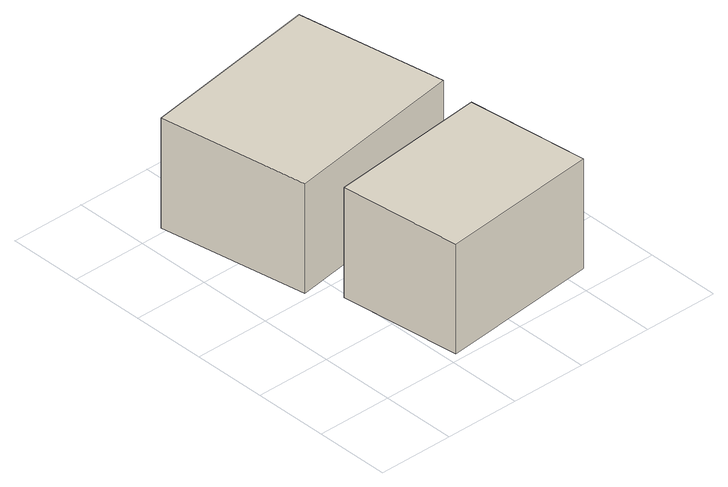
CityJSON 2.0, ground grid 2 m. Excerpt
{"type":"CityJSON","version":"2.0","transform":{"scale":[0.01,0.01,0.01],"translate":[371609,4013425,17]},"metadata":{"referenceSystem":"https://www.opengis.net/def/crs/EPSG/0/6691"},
"CityObjects":{
"building1":{"type":"Building","attributes":{"枝番":1,"利根川水系渡良瀬川洪水浸水想定区域（計画規模）.規模":"L1","利根川水系渡良瀬川洪水浸水想定区域（計画規模）.浸水ランク":"1","利根川水系渡良瀬川洪水浸水想定区域（計画規模）.浸水深":0.39,"利根川水系渡良瀬川洪水浸水想定区域（想定最大規模）.規模":"L2","利根川水系渡良瀬川洪水浸水想定区域（想定最大規模）.浸水ランク":"2","利根川水系渡良瀬川洪水浸水想定区域（想定最大規模）.浸水深":1.2,"利根川水系渡良瀬川洪水浸水想定区域（想定最大規模）.継続時間":6.9,"利根川水系利根川洪水浸水想定区域（計画規模）.規模":"L1","利根川水系利根川洪水浸水想定区域（計画規模）.浸水ランク":"2","利根川水系利根川洪水浸水想定区域（計画規模）.浸水深":1.4,"利根川水系利根川洪水浸水想定区域（想定最大規模）.規模":"L2","利根川水系利根川洪水浸水想定区域（想定最大規模）.浸水ランク":"3","利根川水系利根川洪水浸水想定区域（想定最大規模）.浸水深":3.63,"measuredHeight":4.7,"BuildingDetails.prefecture":"10","BuildingDetails.city":"10207"},"geometry":[{"type":"Solid","lod":"1","boundaries":[[[[0,1,2,3]],[[2,4,5,3]],[[1,6,4,2]],[[0,7,6,1]],[[3,5,7,0]],[[4,6,7,5]]]]}]},
"building2":{"type":"Building","attributes":{"枝番":1,"利根川水系渡良瀬川洪水浸水想定区域（計画規模）.規模":"L1","利根川水系渡良瀬川洪水浸水想定区域（計画規模）.浸水ランク":"1","利根川水系渡良瀬川洪水浸水想定区域（計画規模）.浸水深":0.49,"利根川水系渡良瀬川洪水浸水想定区域（想定最大規模）.規模":"L2","利根川水系渡良瀬川洪水浸水想定区域（想定最大規模）.浸水ランク":"2","利根川水系渡良瀬川洪水浸水想定区域（想定最大規模）.浸水深":1.31,"利根川水系渡良瀬川洪水浸水想定区域（想定最大規模）.継続時間":6.9,"利根川水系利根川洪水浸水想定区域（計画規模）.規模":"L1","利根川水系利根川洪水浸水想定区域（計画規模）.浸水ランク":"2","利根川水系利根川洪水浸水想定区域（計画規模）.浸水深":1.5,"利根川水系利根川洪水浸水想定区域（想定最大規模）.規模":"L2","利根川水系利根川洪水浸水想定区域（想定最大規模）.浸水ランク":"3","利根川水系利根川洪水浸水想定区域（想定最大規模）.浸水深":3.73,"BuildingDetails.prefecture":"10","BuildingDetails.city":"10207"},"geometry":[{"type":"Solid","lod":"1","boundaries":[[[[8,9,10,11]],[[10,12,13,11]],[[9,14,12,10]],[[8,15,14,9]],[[11,13,15,8]],[[12,14,15,13]]]]}]}
},
"vertices":[
[180,337,63],[608,383,63],[644,56,63],[216,10,63],[644,56,363],[216,10,363],[608,383,363],[180,337,363],
[71,816,53],[563,896,53],[628,495,53],[136,416,53],[628,495,353],[136,416,353],[563,896,353],[71,816,353]
]}
